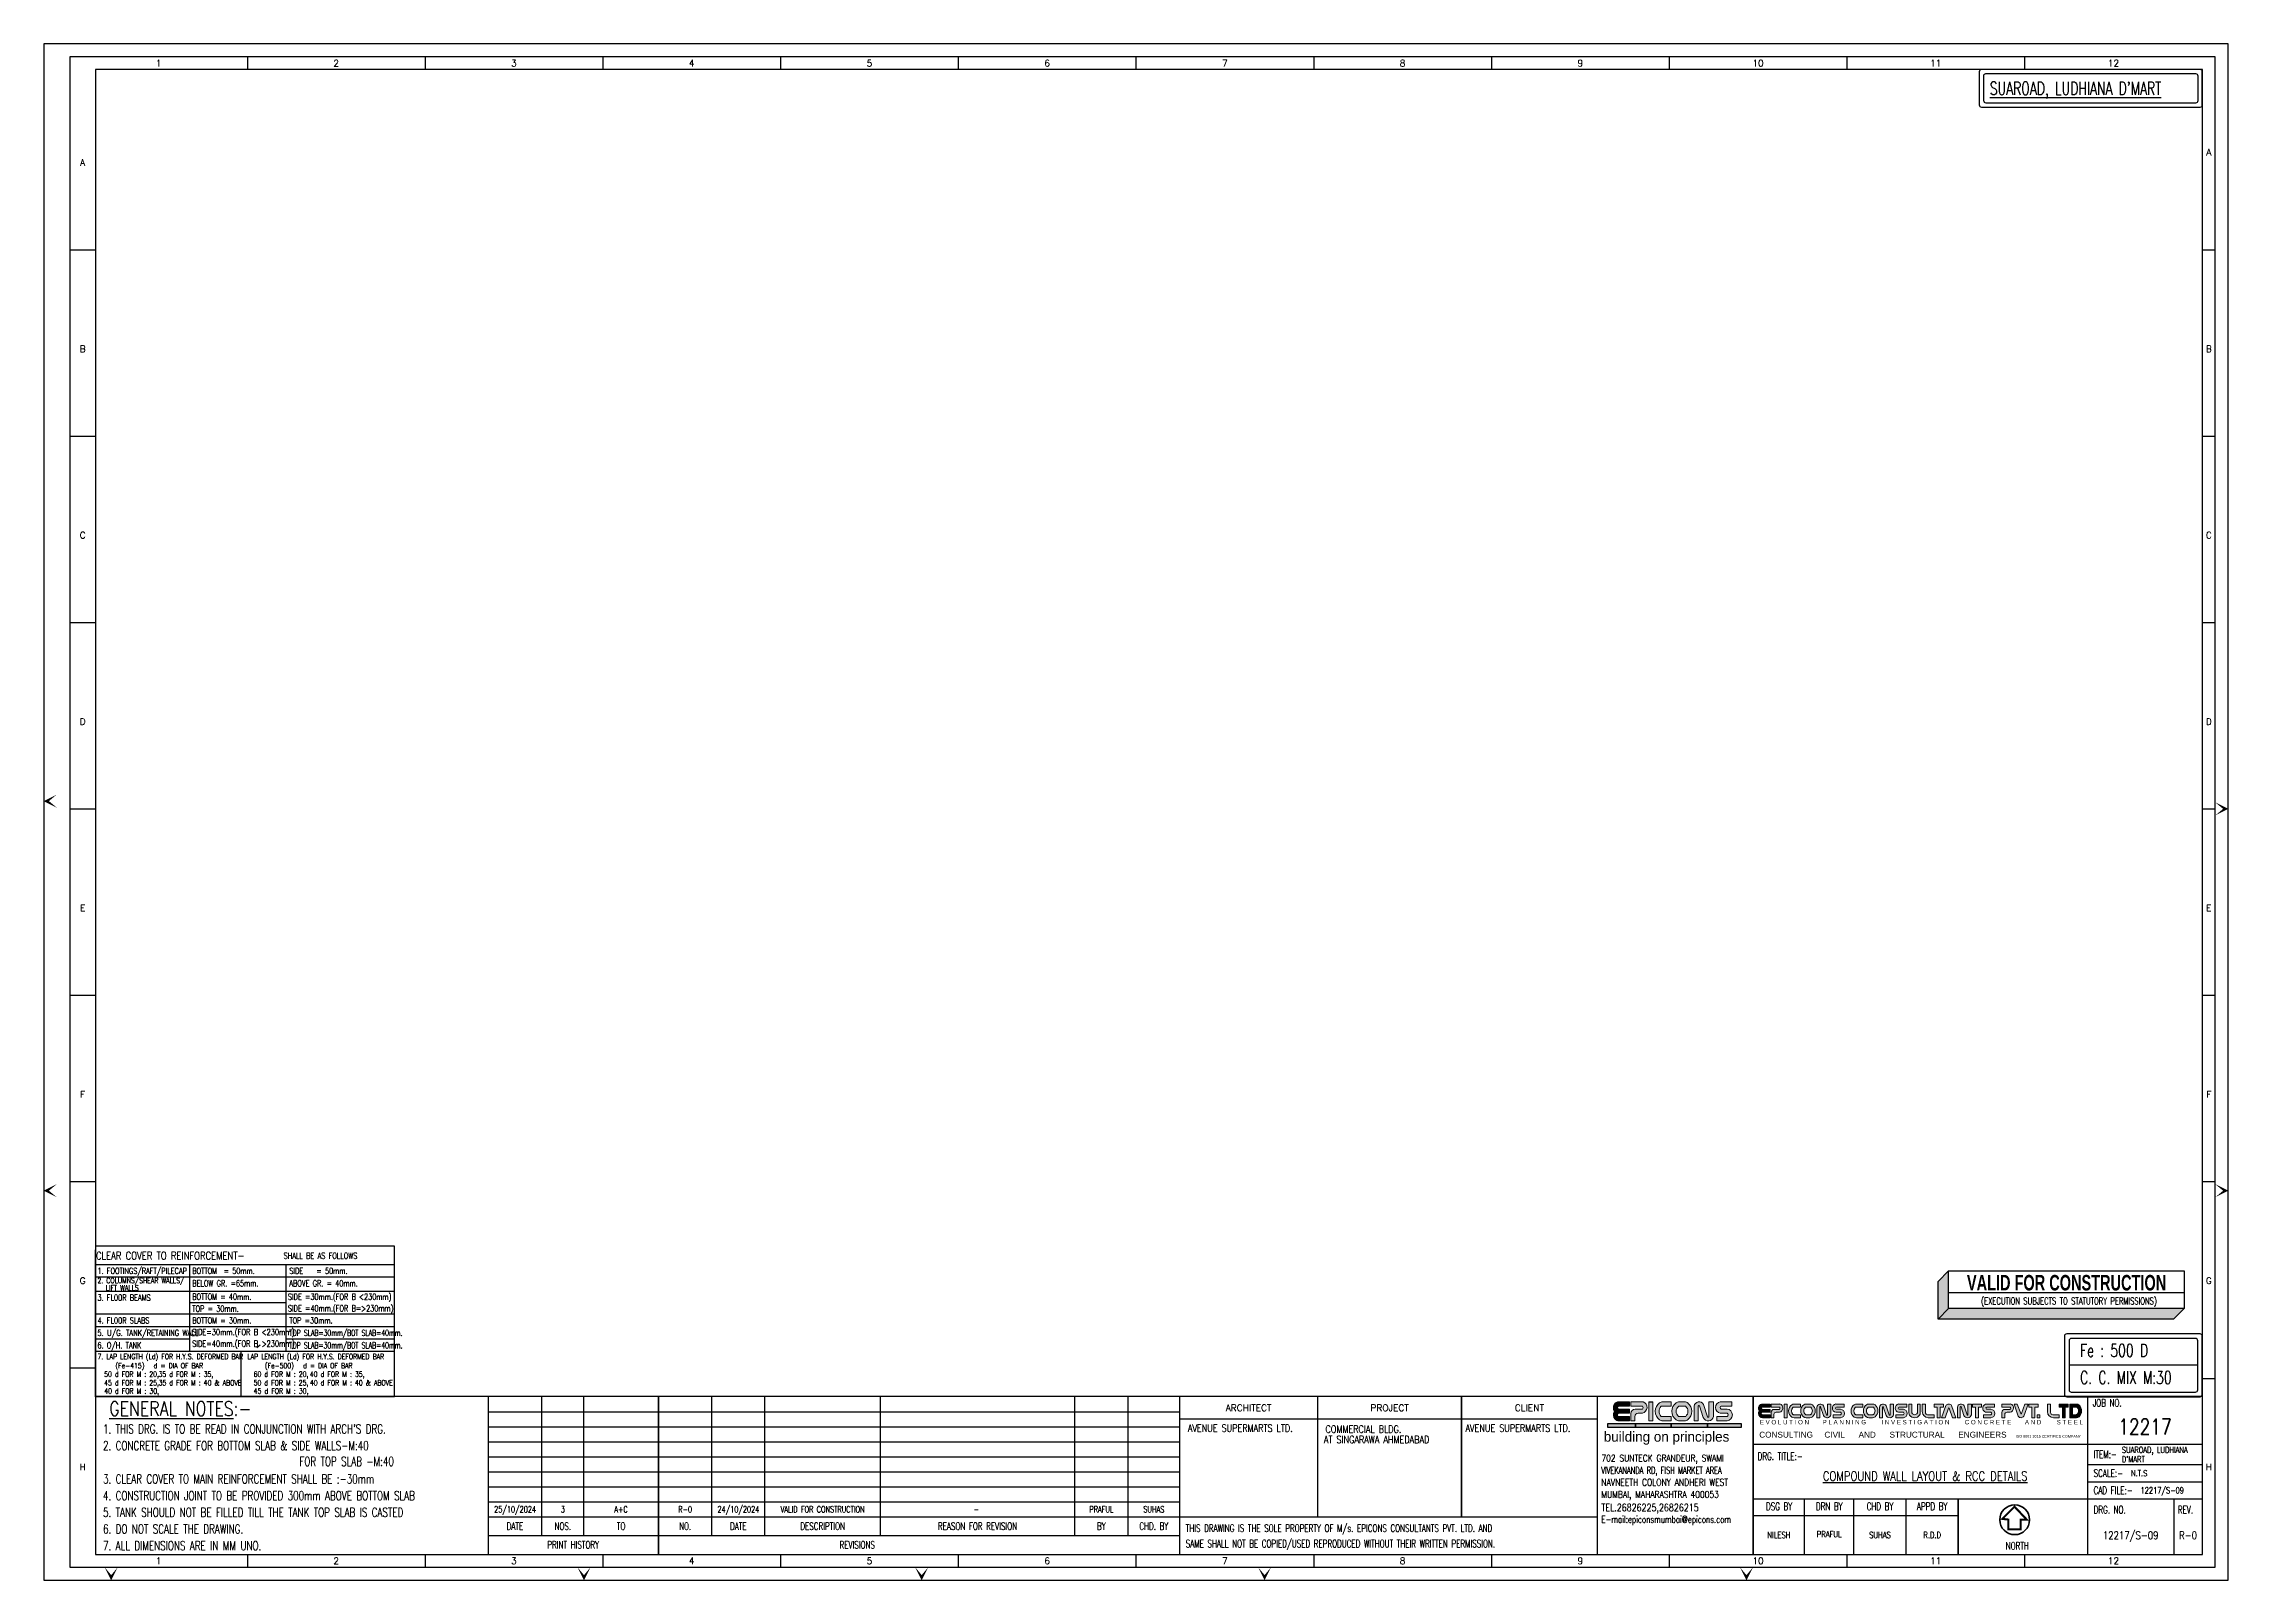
# Model space of a CAD drawing. Extents: x 345615 to 1272425, y -526289 to -156124.
# Drawn here: x 1020604 to 1115643, y -249818 to -182961 of the extents above; entities that cross this region are included whole.
import ezdxf
from ezdxf.enums import TextEntityAlignment as Align

# ---------------------------------------------------------------- set-up
doc = ezdxf.new("R2010")
doc.units = 0
doc.header["$LTSCALE"] = 500
doc.header["$MEASUREMENT"] = 0
doc.layers.add('00 ECPL LOGO', color=250, linetype='Continuous', lineweight=20)
for name, color, linetype in [('DIM1', 5, 'Continuous'), ('note t', 2, 'Continuous'), ('notes', 1, 'Continuous'), ('PNA', 10, 'Continuous'), ('S-BEAM NO', 3, 'Continuous'), ('S-TEXT', 2, 'Continuous'), ('S-TEXT-1', 4, 'Continuous'), ('S-TITIL', 6, 'Continuous'), ('SCH-LINE', 7, 'Continuous'), ('SCHEDULE LINE-1', 7, 'Continuous'), ('SHEET', 7, 'Continuous'), ('TEXT', 4, 'Continuous'), ('TEXT (SHEET)', 4, 'Continuous'), ('TEXT1', 2, 'Continuous'), ('TITLE', 4, 'Continuous')]:
    doc.layers.add(name, color=color, linetype=linetype)
doc.styles.add('D', font='simplex.shx', dxfattribs={"height": 200})
doc.styles.add('ROMANS', font='simplex.shx', dxfattribs={"width": 0.8, "height": 275, "bigfont": 'bigfont.shx'})
doc.styles.add('SEC. TEXT', font='arial.ttf', dxfattribs={"height": 180})
doc.styles.add('style2', font='GOTHICB.TTF')
doc.styles.add('VA_ROOM_TEXT', font='GOTHIC.TTF')

# ---------------------------------------------------------------- blocks, each defined once
blk = doc.blocks.new('FOLDER')
at = {"layer": 'PNA'}
for points in [[(-1250, 2500), (0, 0), (0, 1000)], [(1250, 2500), (0, 0), (0, 1000)]]:
    blk.add_solid(points, dxfattribs=at)
blk = doc.blocks.new('zw$C05B')
at = {"layer": '00 ECPL LOGO'}
h = blk.add_hatch(color=152, dxfattribs=at)
h.dxf.hatch_style = 1
h.paths.add_polyline_path([(60067, 6599), (60067, 6762), (59662, 6762, 0.261636), (59491, 6666, 0.285841), (59494, 6406, 0.344902), (59523, 6103, 0.204992), (59668, 6042), (60067, 6042), (60067, 6201), (59678, 6201, -1), (59668, 6330), (60067, 6330), (60067, 6477), (59678, 6477, -1), (59675, 6599)])
h = blk.add_hatch(color=152, dxfattribs=at)
h.dxf.hatch_style = 1
h.paths.add_polyline_path([(60580, 6762), (60121, 6762), (60121, 6599), (60558, 6599, -0.440545), (60558, 6477), (60280, 6477, 0.414214), (60121, 6317), (60121, 6042), (60270, 6042), (60270, 6211, -0.414214), (60390, 6330), (60558, 6330, 0.757811)])
h.paths.add_polyline_path([(60953, 6762), (60797, 6762), (60797, 6042), (60953, 6042)])
h.paths.add_polyline_path([(61651, 6762), (61322, 6762, 0.154275), (61207, 6725, 0.519672), (61207, 6078, 0.154275), (61322, 6042), (61651, 6042), (61651, 6201), (61287, 6201, -0.210356), (61258, 6214, -0.388707), (61258, 6586, -0.210356), (61287, 6599), (61651, 6599)])
h.paths.add_polyline_path([(62156, 6762), (61952, 6762, 0.159018), (61835, 6723, 0.507969), (61835, 6080, 0.159018), (61952, 6042), (62156, 6042, 0.173791), (62283, 6087, 0.472311), (62283, 6716, 0.173791)])
h.paths.add_polyline_path([(62170, 6599, -0.185052), (62196, 6589, -0.445894), (62196, 6212, -0.185052), (62170, 6201), (61944, 6201, -0.185052), (61917, 6212, -0.445894), (61917, 6589, -0.185052), (61944, 6599)], flags=16)
h.paths.add_polyline_path([(62869, 6664, 0.723435), (62518, 6599), (62518, 6042), (62673, 6042), (62673, 6599, -0.723435), (62713, 6615), (62860, 6167, 0.724077), (63253, 6202), (63253, 6762), (63074, 6762), (63074, 6204, -0.755661), (63026, 6188)])
h.paths.add_polyline_path([(63939, 6762), (63507, 6762, 0.823713), (63507, 6327), (63762, 6327, -0.713272), (63762, 6201), (63374, 6201), (63374, 6042), (63762, 6042, 0.900309), (63762, 6488), (63538, 6488, -0.746931), (63538, 6599), (63939, 6599)])
h = blk.add_hatch(color=7, dxfattribs=at)
h.dxf.hatch_style = 1
h.paths.add_polyline_path([(65393, 6562), (65393, 6679), (65099, 6679, 0.261636), (64976, 6610, 0.285841), (64977, 6422, 0.344902), (64999, 6203, 0.204992), (65103, 6158), (65393, 6158), (65393, 6274), (65110, 6274, -1), (65104, 6367), (65393, 6367), (65393, 6473), (65110, 6473, -1), (65109, 6562)])
h = blk.add_hatch(color=7, dxfattribs=at)
h.dxf.hatch_style = 1
h.paths.add_polyline_path([(65763, 6679), (65431, 6679), (65431, 6562), (65747, 6562, -0.440545), (65747, 6473), (65547, 6473, 0.414214), (65431, 6358), (65431, 6158), (65539, 6158), (65539, 6281, -0.414214), (65626, 6367), (65747, 6367, 0.757811)])
h.paths.add_polyline_path([(66033, 6679), (65920, 6679), (65920, 6158), (66033, 6158)])
h.paths.add_polyline_path([(66538, 6679), (66300, 6679, 0.154275), (66217, 6653, 0.519672), (66217, 6185, 0.154275), (66300, 6158), (66538, 6158), (66538, 6274), (66275, 6274, -0.210356), (66253, 6283, -0.388707), (66253, 6552, -0.210356), (66275, 6562), (66538, 6562)])
h.paths.add_polyline_path([(66903, 6679), (66756, 6679, 0.159018), (66671, 6651, 0.507969), (66671, 6186, 0.159018), (66756, 6158), (66903, 6158, 0.173791), (66995, 6191, 0.472311), (66995, 6646, 0.173791)])
h.paths.add_polyline_path([(66913, 6562, -0.185052), (66932, 6554, -0.445894), (66932, 6281, -0.185052), (66913, 6274), (66750, 6274, -0.185052), (66730, 6281, -0.445894), (66730, 6554, -0.185052), (66750, 6562)], flags=16)
h.paths.add_polyline_path([(67419, 6609, 0.723435), (67165, 6562), (67165, 6158), (67277, 6158), (67277, 6562, -0.723435), (67306, 6573), (67412, 6249, 0.724077), (67697, 6274), (67697, 6679), (67568, 6679), (67568, 6276, -0.755661), (67533, 6264)])
h.paths.add_polyline_path([(68193, 6679), (67880, 6679, 0.823713), (67880, 6365), (68065, 6365, -0.713272), (68065, 6274), (67784, 6274), (67784, 6158), (68065, 6158, 0.900309), (68065, 6482), (67903, 6482, -0.746931), (67903, 6562), (68193, 6562)])
h = blk.add_hatch(color=7, dxfattribs=at)
h.dxf.hatch_style = 1
h.paths.add_polyline_path([(68904, 6679), (68666, 6679, 0.154275), (68582, 6653, 0.519672), (68582, 6185, 0.154275), (68666, 6158), (68904, 6158), (68904, 6274), (68641, 6274, -0.210932), (68619, 6284, -0.385278), (68618, 6552, -0.212895), (68640, 6562), (68904, 6562)])
h.paths.add_polyline_path([(69369, 6646, 0.173792), (69277, 6679), (69130, 6679, 0.159018), (69044, 6651, 0.507969), (69044, 6186, 0.159018), (69130, 6158), (69277, 6158, 0.173792), (69369, 6191, 0.472311)])
h.paths.add_polyline_path([(69287, 6562, -0.185053), (69306, 6554, -0.445893), (69306, 6281, -0.185053), (69287, 6274), (69123, 6274, -0.185053), (69104, 6281, -0.445893), (69104, 6554, -0.185053), (69123, 6562)], flags=16)
h.paths.add_polyline_path([(69536, 6562), (69536, 6158), (69649, 6158), (69649, 6562, -0.436861), (69665, 6579, -0.319738), (69678, 6569), (69784, 6249, 0.724077), (70068, 6274), (70068, 6679), (69939, 6679), (69939, 6276, -0.755661), (69904, 6264), (69791, 6609, 0.723435)])
h.paths.add_polyline_path([(70569, 6679), (70256, 6679, 0.823713), (70256, 6365), (70440, 6365, -0.713272), (70440, 6274), (70160, 6274), (70160, 6158), (70440, 6158, 0.900309), (70440, 6482), (70278, 6482, -0.746931), (70278, 6562), (70569, 6562)])
h.paths.add_polyline_path([(70762, 6679), (70650, 6679), (70650, 6339, 0.160106), (70678, 6253, 0.505303), (71054, 6253, 0.160106), (71082, 6339), (71082, 6679), (70973, 6679), (70973, 6340, -0.621318), (70762, 6340)])
h.paths.add_polyline_path([(71273, 6679), (71155, 6679), (71155, 6390, 0.414214), (71386, 6158), (71605, 6158), (71605, 6274), (71360, 6274, -0.414214), (71273, 6361)])
h.paths.add_polyline_path([(71962, 6679), (71605, 6679), (71605, 6564), (71721, 6564), (71721, 6158), (71834, 6158), (71834, 6564), (71962, 6564)])
h.paths.add_polyline_path([(72268, 6625, 0.539211), (72055, 6618), (71889, 6158), (72020, 6158), (72144, 6520, -0.708617), (72171, 6520), (72301, 6158), (72426, 6158)])
h.paths.add_polyline_path([(72740, 6609, 0.723435), (72485, 6562), (72485, 6158), (72598, 6158), (72598, 6562, -0.723435), (72626, 6573), (72733, 6249, 0.724077), (73017, 6274), (73017, 6679), (72888, 6679), (72888, 6276, -0.755661), (72853, 6264)])
h.paths.add_polyline_path([(73404, 6679), (73063, 6679), (73063, 6564), (73179, 6564), (73179, 6158), (73292, 6158), (73292, 6564), (73404, 6564)])
h.paths.add_polyline_path([(73888, 6679), (73597, 6679, 0.157568), (73512, 6652, 0.511532), (73512, 6392, 0.157569), (73597, 6365), (73759, 6365, -0.713272), (73759, 6274), (73479, 6274), (73479, 6158), (73759, 6158, 0.900308), (73759, 6482), (73604, 6482), (73598, 6482, -0.722204), (73598, 6564), (73888, 6564)])
h = blk.add_hatch(color=7, dxfattribs=at)
h.dxf.hatch_style = 1
h.paths.add_polyline_path([(74504, 6679), (74171, 6679), (74171, 6562), (74474, 6562, -0.270444), (74499, 6547, -0.26297), (74499, 6488, -0.270444), (74474, 6473), (74287, 6473, 0.414214), (74171, 6358), (74171, 6158), (74279, 6158), (74279, 6281, -0.414214), (74366, 6367), (74487, 6367, 0.757811)])
h.paths.add_polyline_path([(74757, 6679), (74632, 6679), (74790, 6212, 0.539211), (75003, 6219), (75169, 6679), (75038, 6679), (74914, 6318, -0.708617), (74887, 6318)])
h.paths.add_polyline_path([(75547, 6679), (75190, 6679), (75190, 6564), (75306, 6564), (75306, 6158), (75419, 6158), (75419, 6564), (75547, 6564)])
h.paths.add_polyline_path([(76014, 6679), (75896, 6679), (75896, 6390, 0.414214), (76127, 6158), (76346, 6158), (76346, 6274), (76101, 6274, -0.414214), (76014, 6361)])
h.paths.add_polyline_path([(75610, 6274), (75504, 6274), (75504, 6158), (75610, 6158)])
h = blk.add_hatch(color=7, dxfattribs=at)
h.dxf.hatch_style = 1
h.paths.add_polyline_path([(76346, 6679), (76346, 6564), (76462, 6564), (76462, 6158), (76575, 6158), (76575, 6564), (76687, 6564), (76687, 6679)])
h.paths.add_polyline_path([(76743, 6679), (76743, 6158), (76998, 6158, 0.189446), (77096, 6197, 0.435754), (77096, 6641, 0.189446), (76998, 6679)])
h.paths.add_polyline_path([(77001, 6564, -0.519112), (77001, 6274), (76853, 6274), (76853, 6564)], flags=16)
at = {"layer": 'S-TEXT'}
h = blk.add_hatch(color=142, dxfattribs=at)
h.dxf.hatch_style = 1
h.paths.add_polyline_path([(59243, 5936), (59243, 5785), (60298, 5785), (60298, 5936)])
h = blk.add_hatch(color=9, dxfattribs=at)
h.dxf.hatch_style = 1
h.paths.add_polyline_path([(60298, 5936), (61646, 5936), (61646, 5785), (60298, 5785)])
h = blk.add_hatch(color=142, dxfattribs=at)
h.dxf.hatch_style = 1
h.paths.add_polyline_path([(61646, 5785), (63027, 5785), (63027, 5936), (61646, 5936)])
h = blk.add_hatch(color=4, dxfattribs=at)
h.dxf.hatch_style = 1
h.paths.add_polyline_path([(63027, 5936), (63027, 5785), (64294, 5785), (64294, 5936)])
at = {"color": 1}
for p, q in [((81765, 6957), (1968, 6957)), ((64768, 5157), (81765, 5157)), ((64768, 3083), (81765, 3083)), ((16829, 2405), (43026, 2405)), ((16829, 1697), (43026, 1697)), ((64768, 2451), (72522, 2451))]:
    blk.add_line(p, q, dxfattribs=at)
for p, q in [((18873, 1697), (18873, 6957)), ((20456, 1697), (20456, 6957)), ((25309, 1697), (25309, 6957)), ((27319, 1697), (27319, 6957)), ((31691, 1697), (31691, 6957)), ((39052, 1697), (39052, 6957)), ((41075, 1697), (41075, 6957)), ((72522, 984), (72522, 3083))]:
    blk.add_line(p, q)
at = {"color": 5, "linetype": 'ByBlock', "lineweight": -2}
for p, q in [((16841, 6388), (43026, 6388)), ((16841, 5819), (43026, 5819)), ((16841, 5250), (43026, 5250)), ((16841, 4681), (43026, 4681)), ((77437, 4383), (81765, 4383)), ((16841, 4112), (43026, 4112)), ((16841, 3543), (43026, 3543)), ((77437, 3733), (81765, 3733)), ((16841, 2974), (43026, 2974)), ((66701, 984), (66701, 3083)), ((68567, 984), (68567, 3083)), ((70544, 984), (70544, 3083)), ((80682, 3083), (80682, 984))]:
    blk.add_line(p, q, dxfattribs=at)
at = {"flags": 128}
blk.add_lwpolyline([(0, 0), (82749, 0), (82749, 58210), (0, 58210)], close=True, dxfattribs=at)
at = {"color": 1, "const_width": 56.6}
for points in [[(16841, 997), (16841, 6957)], [(23286, 997), (23286, 6957)], [(43026, 984), (43026, 6957)], [(48258, 2400), (48258, 6957)], [(53706, 2400), (53706, 6957)], [(58846, 984), (58846, 6957)], [(64754, 984), (64754, 6957)], [(77419, 984), (77419, 6957)], [(43026, 6111), (58846, 6111)], [(72522, 984), (72522, 3083)], [(43026, 2400), (58846, 2400)]]:
    blk.add_lwpolyline(points, dxfattribs=at)
at = {"layer": '00 ECPL LOGO', "color": 7}
for p, q in [((60067, 6762), (59662, 6762)), ((60580, 6762), (60121, 6762)), ((60797, 6762), (60953, 6762)), ((60797, 6762), (60797, 6042)), ((60953, 6762), (60953, 6042)), ((61322, 6762), (61651, 6762)), ((61651, 6599), (61651, 6762)), ((61952, 6762), (62156, 6762)), ((62869, 6664), (63026, 6188)), ((63074, 6762), (63253, 6762)), ((63253, 6762), (63074, 6762)), ((63074, 6762), (63074, 6201)), ((63253, 6762), (63253, 6201)), ((63507, 6762), (63939, 6762)), ((63939, 6762), (63507, 6762)), ((63939, 6599), (63939, 6762)), ((65393, 6679), (65099, 6679)), ((65393, 6562), (65393, 6679)), ((65763, 6679), (65431, 6679)), ((65431, 6679), (65431, 6562)), ((65920, 6679), (66033, 6679)), ((65920, 6679), (65920, 6158)), ((66033, 6679), (66033, 6158)), ((66300, 6679), (66538, 6679)), ((66538, 6562), (66538, 6679)), ((66756, 6679), (66903, 6679)), ((67568, 6679), (67697, 6679)), ((67697, 6679), (67568, 6679)), ((67568, 6679), (67568, 6274)), ((67697, 6679), (67697, 6274)), ((67880, 6679), (68193, 6679)), ((68193, 6679), (67880, 6679)), ((68193, 6562), (68193, 6679)), ((68904, 6679), (68666, 6679)), ((68904, 6562), (68904, 6679)), ((69130, 6679), (69277, 6679)), ((69939, 6679), (70068, 6679)), ((69939, 6679), (70068, 6679)), ((70068, 6679), (69939, 6679)), ((69939, 6679), (69939, 6274)), ((70068, 6679), (70068, 6274)), ((70256, 6679), (70569, 6679)), ((70256, 6679), (70569, 6679)), ((70569, 6679), (70256, 6679)), ((70569, 6562), (70569, 6679)), ((70650, 6679), (70762, 6679)), ((70762, 6679), (70650, 6679)), ((70650, 6679), (70650, 6339)), ((70762, 6679), (70762, 6340)), ((70973, 6679), (71082, 6679)), ((71082, 6679), (70973, 6679)), ((70973, 6679), (70973, 6340)), ((71082, 6679), (71082, 6339)), ((71155, 6679), (71273, 6679)), ((71273, 6679), (71155, 6679)), ((71155, 6390), (71155, 6679)), ((71273, 6361), (71273, 6679)), ((71605, 6679), (71962, 6679)), ((71962, 6679), (71605, 6679)), ((71605, 6679), (71605, 6564)), ((71962, 6679), (71962, 6564)), ((72426, 6158), (72268, 6625)), ((72888, 6679), (73017, 6679)), ((72888, 6679), (73017, 6679)), ((73017, 6679), (72888, 6679)), ((72888, 6679), (73017, 6679)), ((72888, 6679), (72888, 6274)), ((73017, 6679), (73017, 6274)), ((73063, 6679), (73404, 6679)), ((73404, 6679), (73063, 6679)), ((73063, 6679), (73404, 6679)), ((73063, 6679), (73404, 6679)), ((73404, 6679), (73063, 6679)), ((73063, 6679), (73063, 6564)), ((73404, 6679), (73404, 6564)), ((73575, 6679), (73888, 6679)), ((73575, 6679), (73888, 6679)), ((73888, 6679), (73597, 6679)), ((73888, 6562), (73888, 6679)), ((74504, 6679), (74171, 6679)), ((74171, 6679), (74171, 6562)), ((74757, 6679), (74632, 6679)), ((74757, 6679), (74632, 6679)), ((74632, 6679), (74790, 6212)), ((74757, 6679), (74887, 6318)), ((75038, 6679), (74914, 6318)), ((75169, 6679), (75003, 6219)), ((75169, 6679), (75038, 6679)), ((75096, 6679), (75038, 6679)), ((75169, 6679), (75038, 6679)), ((75190, 6679), (75547, 6679)), ((75547, 6679), (75190, 6679)), ((75190, 6679), (75547, 6679)), ((75190, 6679), (75547, 6679)), ((75190, 6679), (75547, 6679)), ((75190, 6679), (75190, 6564)), ((75547, 6679), (75547, 6564)), ((75896, 6679), (76014, 6679)), ((76014, 6679), (75896, 6679)), ((75896, 6390), (75896, 6679)), ((76014, 6361), (76014, 6679)), ((76346, 6679), (76687, 6679)), ((76687, 6679), (76346, 6679)), ((76346, 6679), (76346, 6564)), ((76687, 6679), (76687, 6564)), ((76743, 6679), (76998, 6679)), ((76743, 6679), (76743, 6158)), ((59668, 6330), (60067, 6330)), ((60067, 6201), (59668, 6201)), ((59668, 6042), (60067, 6042)), ((59678, 6599), (60067, 6599)), ((60067, 6477), (59678, 6477)), ((60067, 6330), (60067, 6477)), ((60067, 6042), (60067, 6201)), ((60121, 6317), (60121, 6042)), ((60121, 6042), (60270, 6042)), ((60270, 6211), (60270, 6042)), ((60558, 6477), (60280, 6477)), ((60390, 6330), (60558, 6330)), ((60797, 6042), (60953, 6042)), ((61287, 6599), (61651, 6599)), ((61287, 6201), (61651, 6201)), ((61322, 6042), (61651, 6042)), ((61651, 6042), (61651, 6201)), ((61944, 6599), (62170, 6599)), ((61944, 6201), (62170, 6201)), ((62156, 6042), (61952, 6042)), ((62518, 6599), (62518, 6042)), ((62518, 6042), (62673, 6042)), ((62673, 6599), (62673, 6042)), ((62713, 6615), (62860, 6167)), ((63043, 6042), (63074, 6042)), ((63074, 6043), (63074, 6042)), ((63253, 6599), (63253, 6599)), ((63253, 6201), (63253, 6201)), ((63374, 6042), (63374, 6201)), ((63374, 6201), (63762, 6201)), ((63374, 6042), (63762, 6042)), ((63374, 6042), (63762, 6042)), ((63762, 6327), (63507, 6327)), ((63538, 6599), (63939, 6599)), ((63762, 6488), (63538, 6488)), ((65103, 6158), (65393, 6158)), ((65104, 6367), (65393, 6367)), ((65393, 6274), (65104, 6274)), ((65110, 6562), (65393, 6562)), ((65393, 6473), (65110, 6473)), ((65393, 6367), (65393, 6473)), ((65393, 6158), (65393, 6274)), ((65747, 6562), (65431, 6562)), ((65431, 6358), (65431, 6158)), ((65431, 6158), (65539, 6158)), ((65539, 6281), (65539, 6158)), ((65747, 6473), (65547, 6473)), ((65626, 6367), (65747, 6367)), ((65920, 6158), (66033, 6158)), ((66275, 6562), (66538, 6562)), ((66275, 6274), (66538, 6274)), ((66300, 6158), (66538, 6158)), ((66538, 6158), (66538, 6274)), ((66750, 6562), (66913, 6562)), ((66750, 6274), (66913, 6274)), ((66903, 6158), (66756, 6158)), ((67165, 6562), (67165, 6158)), ((67165, 6158), (67277, 6158)), ((67277, 6562), (67277, 6158)), ((67306, 6573), (67412, 6249)), ((67419, 6609), (67533, 6264)), ((67545, 6158), (67568, 6158)), ((67568, 6159), (67568, 6158)), ((67697, 6562), (67697, 6562)), ((67697, 6274), (67697, 6274)), ((67784, 6158), (67784, 6274)), ((67784, 6274), (68065, 6274)), ((67784, 6158), (68065, 6158)), ((67784, 6158), (68065, 6158)), ((68065, 6365), (67880, 6365)), ((67903, 6562), (68193, 6562)), ((68065, 6482), (67903, 6482)), ((68640, 6562), (68904, 6562)), ((68641, 6274), (68904, 6274)), ((68666, 6158), (68904, 6158)), ((68904, 6158), (68904, 6274)), ((69123, 6562), (69287, 6562)), ((69123, 6274), (69287, 6274)), ((69130, 6158), (69277, 6158)), ((69536, 6562), (69536, 6158)), ((69536, 6158), (69649, 6158)), ((69536, 6158), (69649, 6158)), ((69536, 6158), (69649, 6158)), ((69649, 6562), (69649, 6158)), ((69678, 6569), (69784, 6249)), ((69791, 6609), (69904, 6264)), ((70068, 6562), (70068, 6562)), ((70160, 6158), (70160, 6274)), ((70160, 6274), (70440, 6274)), ((70160, 6274), (70440, 6274)), ((70160, 6158), (70440, 6158)), ((70160, 6158), (70440, 6158)), ((70160, 6158), (70440, 6158)), ((70440, 6365), (70256, 6365)), ((70278, 6562), (70569, 6562)), ((70440, 6482), (70278, 6482)), ((71360, 6274), (71605, 6274)), ((71386, 6158), (71605, 6158)), ((71386, 6158), (71605, 6158)), ((71605, 6564), (71721, 6564)), ((71605, 6274), (71605, 6158)), ((71721, 6158), (71721, 6564)), ((71721, 6158), (71834, 6158)), ((71721, 6158), (71834, 6158)), ((71834, 6158), (71834, 6564)), ((71834, 6564), (71962, 6564)), ((71889, 6158), (72055, 6618)), ((71889, 6158), (72020, 6158)), ((71962, 6158), (72020, 6158)), ((72020, 6158), (72144, 6520)), ((72301, 6158), (72171, 6520)), ((72301, 6158), (72426, 6158)), ((72301, 6158), (72426, 6158)), ((72485, 6562), (72485, 6158)), ((72485, 6158), (72598, 6158)), ((72485, 6158), (72598, 6158)), ((72485, 6158), (72598, 6158)), ((72598, 6562), (72598, 6158)), ((72626, 6573), (72733, 6249)), ((72740, 6609), (72853, 6264)), ((73017, 6562), (73017, 6562)), ((73017, 6274), (73017, 6274)), ((73063, 6564), (73179, 6564)), ((73063, 6564), (73179, 6564)), ((73179, 6158), (73179, 6564)), ((73179, 6158), (73292, 6158)), ((73179, 6158), (73292, 6158)), ((73179, 6158), (73292, 6158)), ((73179, 6158), (73292, 6158)), ((73292, 6158), (73292, 6564)), ((73292, 6564), (73404, 6564)), ((73292, 6564), (73404, 6564)), ((73479, 6158), (73479, 6274)), ((73479, 6274), (73759, 6274)), ((73479, 6274), (73759, 6274)), ((73479, 6274), (73759, 6274)), ((73479, 6158), (73759, 6158)), ((73479, 6158), (73759, 6158)), ((73479, 6158), (73759, 6158)), ((73479, 6158), (73759, 6158)), ((73479, 6158), (73759, 6158)), ((73759, 6365), (73575, 6365)), ((73597, 6365), (73747, 6365)), ((73598, 6564), (73888, 6564)), ((73759, 6482), (73598, 6482)), ((73604, 6482), (73759, 6482)), ((74474, 6562), (74171, 6562)), ((74171, 6358), (74171, 6158)), ((74171, 6158), (74279, 6158)), ((74279, 6281), (74279, 6158)), ((74474, 6473), (74287, 6473)), ((74366, 6367), (74487, 6367)), ((75190, 6564), (75306, 6564)), ((75190, 6564), (75306, 6564)), ((75306, 6158), (75306, 6564)), ((75306, 6158), (75419, 6158)), ((75306, 6158), (75419, 6158)), ((75306, 6158), (75419, 6158)), ((75419, 6158), (75419, 6564)), ((75419, 6564), (75547, 6564)), ((75419, 6564), (75547, 6564)), ((76101, 6274), (76346, 6274)), ((76127, 6158), (76346, 6158)), ((76127, 6158), (76346, 6158)), ((76346, 6564), (76462, 6564)), ((76462, 6564), (76346, 6564)), ((76346, 6274), (76346, 6158)), ((76462, 6158), (76462, 6564)), ((76462, 6158), (76575, 6158)), ((76462, 6158), (76575, 6158)), ((76462, 6158), (76575, 6158)), ((76462, 6158), (76575, 6158)), ((76479, 6158), (76575, 6158)), ((76479, 6158), (76575, 6158)), ((76479, 6158), (76575, 6158)), ((76479, 6158), (76575, 6158)), ((76575, 6158), (76575, 6564)), ((76575, 6564), (76687, 6564)), ((76575, 6564), (76687, 6564)), ((76687, 6564), (76575, 6564)), ((76743, 6158), (76998, 6158)), ((76853, 6564), (76853, 6274)), ((76853, 6564), (76991, 6564)), ((76853, 6274), (76991, 6274))]:
    blk.add_line(p, q, dxfattribs=at)
for points in [[(59662, 6762), (60067, 6762), (60067, 6599)], [(60558, 6599), (60121, 6599), (60121, 6762), (60580, 6762)], [(61322, 6762), (61651, 6762)], [(61952, 6762), (62156, 6762)], [(63074, 6762), (63253, 6762)], [(63507, 6762), (63939, 6762)]]:
    blk.add_lwpolyline(points, dxfattribs=at)
blk.add_lwpolyline([(75504, 6274), (75610, 6274), (75610, 6158), (75504, 6158)], close=True, dxfattribs=at)
for centre, radius, start, end in [((59701, 6538), 246, 148.64797, 212.45631), ((59662, 6562), 200, 90, 148.64797), ((60508, 6549), 224, 282.71879, 71.3398), ((61434, 6402), 395, 125.08074, 234.91926), ((61322, 6562), 200, 90, 125.08074), ((62069, 6402), 398, 126.14172, 233.85828), ((61952, 6562), 200, 90, 126.14172), ((62156, 6562), 200, 50.56378, 90), ((62024, 6402), 407, 309.43622, 50.56378), ((62704, 6574), 188, 28.74999, 172.28311), ((62695, 6600), 22.3, 40.01913, 183.55226), ((63549, 6544), 221, 101.04253, 258.95747), ((65099, 6535), 144, 90, 148.64797), ((65711, 6526), 162, 282.71879, 71.3398), ((66381, 6419), 286, 125.08074, 234.91926), ((66300, 6535), 144, 90, 125.08074), ((66841, 6419), 288, 126.14172, 233.85828), ((66756, 6535), 144, 90, 126.14172), ((66903, 6535), 144, 50.56378, 90), ((66808, 6419), 295, 309.43622, 50.56378), ((67300, 6543), 136, 28.74999, 172.28311), ((67911, 6522), 160, 101.04253, 258.95747), ((68747, 6419), 286, 125.08074, 234.91926), ((68666, 6535), 144, 90, 125.08074), ((69214, 6419), 288, 126.14172, 233.85828), ((69130, 6535), 144, 90, 126.14172), ((69277, 6535), 144, 50.56378, 90), ((69181, 6419), 295, 309.43622, 50.56378), ((69671, 6543), 136, 28.74999, 172.28311), ((70287, 6522), 160, 101.04253, 258.95747), ((72164, 6552), 127, 35.16598, 148.50219), ((72620, 6543), 136, 28.74999, 172.28311), ((73606, 6522), 160, 125.81796, 234.18198), ((73597, 6535), 144, 90, 125.81796), ((74452, 6526), 162, 282.71879, 71.3398), ((76998, 6535), 144, 47.09074, 90), ((76890, 6419), 303, 312.90926, 47.09074), ((59701, 6273), 246, 147.54369, 223.66124), ((59668, 6241), 200, 223.66124, 270), ((59673, 6266), 64.6, 94.02421, 265.97579), ((59676, 6538), 60.9, 88.76368, 271.23632), ((60280, 6317), 160, 90, 180), ((60390, 6211), 120, 90, 180), ((60502, 6538), 82.5, 312.44874, 47.55126), ((61461, 6400), 275, 137.51709, 222.48291), ((61322, 6241), 200, 234.91926, 270), ((61287, 6559), 40, 90, 137.51709), ((61287, 6241), 40, 222.48291, 270), ((62086, 6400), 253, 131.93642, 228.06358), ((61952, 6241), 200, 233.85828, 270), ((61944, 6559), 40, 90, 131.93642), ((61944, 6241), 40, 228.06358, 270), ((62156, 6241), 200, 270, 309.43622), ((62170, 6559), 40, 48.06358, 90), ((62170, 6241), 40, 270, 311.93642), ((62027, 6400), 253, 311.93642, 48.06358), ((63051, 6249), 208, 203.2219, 346.75502), ((63048, 6203), 26.2, 214.07961, 357.61273), ((63554, 6544), 57.7, 106.48558, 253.51442), ((63738, 6265), 225, 276.00604, 83.99396), ((63740, 6264), 66.3, 289.00161, 70.99839), ((65128, 6517), 178, 148.64797, 212.45631), ((65128, 6326), 178, 147.54369, 223.66124), ((65103, 6303), 144, 223.66124, 270), ((65107, 6321), 46.7, 94.02421, 265.97579), ((65109, 6518), 44.1, 88.76368, 271.23632), ((65547, 6358), 116, 90, 180), ((65626, 6281), 86.7, 90, 180), ((65707, 6518), 59.7, 312.44874, 47.55126), ((66400, 6418), 199, 137.51709, 222.48291), ((66300, 6303), 144, 234.91926, 270), ((66275, 6533), 28.9, 90, 137.51709), ((66275, 6303), 28.9, 222.48291, 270), ((66853, 6418), 183, 131.93642, 228.06358), ((66756, 6303), 144, 233.85828, 270), ((66750, 6533), 28.9, 90, 131.93642), ((66750, 6303), 28.9, 228.06358, 270), ((66903, 6303), 144, 270, 309.43622), ((66913, 6533), 28.9, 48.06358, 90), ((66913, 6303), 28.9, 270, 311.93642), ((66810, 6418), 183, 311.93642, 48.06358), ((67293, 6563), 16.2, 40.01913, 183.55226), ((67550, 6308), 150, 203.2219, 346.75502), ((67549, 6275), 19, 214.07961, 357.61273), ((67915, 6522), 41.7, 106.48558, 253.51442), ((68048, 6320), 162, 276.00604, 83.99396), ((68049, 6319), 48, 289.00161, 70.99839), ((68767, 6418), 200, 138.07412, 222.35635), ((68666, 6303), 144, 234.91926, 270), ((68640, 6533), 28.9, 90, 138.07412), ((68641, 6303), 28.9, 222.35635, 270), ((69227, 6418), 183, 131.93642, 228.06358), ((69130, 6303), 144, 233.85828, 270), ((69123, 6533), 28.9, 90, 131.93642), ((69123, 6303), 28.9, 228.06358, 270), ((69277, 6303), 144, 270, 309.43622), ((69287, 6533), 28.9, 48.06358, 90), ((69287, 6303), 28.9, 270, 311.93642), ((69184, 6418), 183, 311.93642, 48.06358), ((69665, 6563), 16.2, 89.15773, 183.55226), ((69665, 6564), 14.4, 18.23344, 89.15773), ((69922, 6308), 150, 203.2219, 346.85165), ((69920, 6275), 19, 214.07961, 357.61273), ((70290, 6522), 41.7, 106.48558, 253.51442), ((70423, 6320), 162, 276.00604, 83.99396), ((70425, 6319), 48, 289.00161, 70.99839), ((70794, 6339), 144, 180, 216.38482), ((70866, 6392), 233, 216.38482, 323.61518), ((70868, 6392), 118, 206.29314, 333.70686), ((70938, 6339), 144, 323.61518, 0), ((71386, 6390), 231, 180, 270), ((71360, 6361), 86.7, 180, 270), ((72158, 6515), 14.4, 19.76646, 161.05459), ((72614, 6563), 16.2, 40.01913, 183.55226), ((72871, 6308), 150, 203.2219, 346.75502), ((72869, 6275), 19, 214.07961, 357.61273), ((73597, 6509), 144, 234.18198, 270), ((73611, 6523), 43.6, 108.32609, 238.19572), ((73604, 6510), 28.9, 238.19572, 270), ((73742, 6320), 162, 276.00604, 83.99396), ((73744, 6319), 48, 289.00161, 70.99839), ((74287, 6358), 116, 90, 180), ((74366, 6281), 86.7, 90, 180), ((74474, 6533), 28.9, 29.46718, 90), ((74474, 6502), 28.9, 270, 330.53282), ((74447, 6518), 59.7, 330.53282, 29.46718), ((74894, 6286), 127, 215.16598, 328.50219), ((74900, 6323), 14.4, 199.76646, 341.05459), ((76127, 6390), 231, 180, 270), ((76101, 6361), 86.7, 180, 270), ((76991, 6535), 28.9, 51.48158, 90), ((76991, 6303), 28.9, 270, 308.51842), ((76998, 6303), 144, 270, 312.90926), ((76899, 6419), 177, 308.51842, 51.48158)]:
    blk.add_arc(centre, radius, start, end, dxfattribs=at)
at = {"layer": 'PNA'}
for p, q in [((7716, 57718), (7716, 57226)), ((14447, 57718), (14447, 57226)), ((21179, 57718), (21179, 57226)), ((27911, 57718), (27911, 57226)), ((34643, 57718), (34643, 57226)), ((41374, 57718), (41374, 57226)), ((48106, 57718), (48106, 57226)), ((54838, 57718), (54838, 57226)), ((61569, 57718), (61569, 57226)), ((68301, 57718), (68301, 57226)), ((75033, 57718), (75033, 57226)), ((984, 50402), (1968, 50402)), ((81765, 50402), (82257, 50402)), ((984, 43342), (1968, 43342)), ((81765, 43342), (82257, 43342)), ((984, 36282), (1968, 36282)), ((81765, 36282), (82257, 36282)), ((984, 29223), (1968, 29223)), ((81765, 29223), (82257, 29223)), ((984, 22163), (1968, 22163)), ((81765, 22163), (82257, 22163)), ((984, 15103), (1968, 15103)), ((81765, 15103), (82257, 15103)), ((984, 8044), (1968, 8044)), ((81765, 7650), (82257, 7650)), ((7716, 984), (7716, 492)), ((14447, 984), (14447, 492)), ((21179, 984), (21179, 492)), ((27911, 984), (27911, 492)), ((34643, 984), (34643, 492)), ((41374, 984), (41374, 492)), ((48106, 984), (48106, 492)), ((54838, 984), (54838, 492)), ((61569, 984), (61569, 492)), ((68301, 984), (68301, 492)), ((75033, 984), (75033, 492))]:
    blk.add_line(p, q, dxfattribs=at)
at = {"layer": 'PNA', "color": 1}
for points in [[(984, 492), (82257, 492), (82257, 57718), (984, 57718)], [(1968, 984), (81765, 984), (81765, 57226), (1968, 57226)]]:
    blk.add_lwpolyline(points, close=True, dxfattribs=at)
at = {"layer": 'S-TEXT'}
blk.add_lwpolyline([(60797, 6762), (60953, 6762)], dxfattribs=at)
at = {"layer": 'S-TEXT', "color": 7}
for points in [[(59243, 5936), (60298, 5936), (60298, 5785), (59243, 5785)], [(60298, 5936), (61646, 5936), (61646, 5785), (60298, 5785)], [(61646, 5936), (63027, 5936), (63027, 5785), (61646, 5785)], [(63027, 5936), (64294, 5936), (64294, 5785), (63027, 5785)]]:
    blk.add_lwpolyline(points, close=True, dxfattribs=at)
at = {"layer": 'PNA', "xscale": 0.1967862005670764, "yscale": 0.1967862005670764, "zscale": 0.1967862005670764}
for p, rotation in [((0, 29518), 270), ((82749, 29223), 90), ((0, 14759), 270), ((82749, 14759), 90)]:
    blk.add_blockref('FOLDER', p, dxfattribs=dict(at, rotation=rotation))
at = {"layer": 'PNA', "xscale": 0.1967862009743818, "yscale": 0.1967862009743818, "zscale": 0.1967862009743818}
for p in [(2558, 0), (20466, 0), (33257, 0), (46245, 0), (64497, 0)]:
    blk.add_blockref('FOLDER', p, dxfattribs=at)
at = {"layer": '00 ECPL LOGO', "color": 152, "style": 'VA_ROOM_TEXT'}
blk.add_text('building on principles', height=380.83, dxfattribs=at).set_placement((59092, 5251))
at = {"layer": '00 ECPL LOGO', "color": 7, "attachment_point": 1, "style": 'SEC. TEXT'}
for s, insert, char_height, width in [('E V O L U T I O N        P L A N N I N G         I N V E S T I G A T I O N         C O N C R E T E        A N D         S T E E L', (65003, 6075), 166.72, 495161.4), ('CONSULTING     CIVIL      AND      STRUCTURAL      ENGINEERS', (64982, 5628), 222.29, 551024.84), ('ISO 9001-2015 CERTIFIED COMPANY', (74697, 5503), 100.03, 482697.67)]:
    blk.add_mtext(s, dxfattribs=dict(at, insert=insert, char_height=char_height, width=width))
at = {"layer": 'PNA', "style": 'ROMANS'}
for s, p in [('1', (4351, 57472)), ('2', (11082, 57472)), ('3', (17814, 57472)), ('4', (24546, 57472)), ('5', (31278, 57472)), ('6', (38009, 57472)), ('7', (44741, 57472)), ('8', (51473, 57472)), ('9', (58204, 57472)), ('10', (64936, 57472)), ('11', (71668, 57472)), ('12', (78400, 57472)), ('A', (1476, 53709)), ('A', (82011, 54102)), ('B', (1476, 46649)), ('B', (82011, 46649)), ('C', (1476, 39589)), ('C', (82011, 39589)), ('D', (1476, 32529)), ('D', (82011, 32529)), ('E', (1476, 25470)), ('E', (82011, 25470)), ('F', (1476, 18410)), ('F', (82011, 18410)), ('G', (1476, 11350)), ('G', (82011, 11350)), ('H', (1476, 4291)), ('H', (82011, 4291)), ('1', (4351, 738)), ('2', (11082, 738)), ('3', (17814, 738)), ('4', (24546, 738)), ('5', (31278, 738)), ('6', (38009, 738)), ('7', (44741, 738)), ('8', (51473, 738)), ('9', (58204, 738)), ('10', (64936, 738)), ('11', (71668, 738)), ('12', (78400, 738))]:
    blk.add_text(s, height=246, dxfattribs=at).set_placement(p, align=Align.MIDDLE)
at = {"layer": 'S-TEXT-1', "style": 'ROMANS'}
for s, height, width, p in [('VIVEKANANDA RD, FISH MARKET AREA', 261.2, 0.7, (59002, 4038, 10)), ('702 SUNTECK GRANDEUR, SWAMI ', 261.2, 0.8, (59002, 4497, 10)), ('NAVNEETH COLONY ANDHERI WEST', 261.2, 0.8, (59002, 3579, 10)), ('MUMBAI, MAHARASHTRA 400053', 261.2, 0.8, (59002, 3121, 10)), ('TEL.26826225,26826215', 274.17, 0.8, (59002, 2619, 10)), ('E-mail:epiconsmumbai@epicons.com', 261.2, 0.75, (59002, 2182, 10))]:
    blk.add_text(s, height=height, dxfattribs=dict(at, width=width)).set_placement(p)
at = {"layer": 'TEXT (SHEET)', "color": 2, "style": 'ROMANS'}
for s, p in [('ARCHITECT', (45642, 6534)), ('PROJECT', (50982, 6534)), ('CLIENT', (56276, 6534))]:
    blk.add_text(s, height=249.9, dxfattribs=at).set_placement(p, align=Align.MIDDLE_CENTER)
at = {"layer": 'TEXT (SHEET)', "color": 4, "style": 'ROMANS', "width": 0.7}
for s, height, p in [('JOB NO.', 283.1, (77611, 6579)), ('THIS DRAWING IS THE SOLE PROPERTY OF M/s. EPICONS CONSULTANTS PVT. LTD. AND', 283.06, (43259, 1832)), ('SAME SHALL NOT BE COPIED/USED REPRODUCED WITHOUT THEIR WRITTEN PERMISSION.', 283.06, (43259, 1247)), ('NORTH', 283.1, (74318, 1166))]:
    blk.add_text(s, height=height, dxfattribs=at).set_placement(p)
for s, height, p in [('DRG. TITLE:-', 283.06, (64920, 4699)), ('SCALE:-', 283.1, (77648, 4058)), ('ITEM:-', 283.1, (77648, 4770)), ('CAD FILE:-', 283.1, (77648, 3408)), ('DRG. NO. ', 283.1, (77648, 2675)), ('REV.', 283.1, (80838, 2675))]:
    blk.add_text(s, height=height, dxfattribs=at).set_placement(p, align=Align.MIDDLE_LEFT)
for s, height, p in [('DSG BY', 283.1, (65735, 2802)), ('DRN BY', 283.1, (67634, 2802)), ('CHD BY', 283.1, (69556, 2802)), ('APPD BY', 283.1, (71533, 2802)), ('DATE', 283.1, (17851, 2051)), ('NOS.', 283.1, (19664, 2051)), ('TO', 283.1, (21871, 2051)), ('NO.', 283.1, (24298, 2051)), ('DATE', 283.1, (26314, 2051)), ('DESCRIPTION', 283.06, (29505, 2051)), ('REASON FOR REVISION', 283.06, (35371, 2051)), ('BY', 283.1, (40063, 2051)), ('CHD. BY', 283.1, (42050, 2051)), ('PRINT HISTORY', 283.06, (20058, 1347)), ('REVISIONS', 283.1, (30815, 1341))]:
    blk.add_text(s, height=height, dxfattribs=at).set_placement(p, align=Align.MIDDLE_CENTER)
blk = doc.blocks.new('VFC')
at = {"linetype": 'Continuous'}
for points in [[(0, 0), (308, 308), (308, 1401), (0, 1093)], [(6830, 1), (7136, 307), (308, 308), (0, 0)]]:
    blk.add_hatch(color=253, dxfattribs=at).paths.add_polyline_path(points)
at = {"color": 1}
for p, q in [((308, 1401), (0, 1093)), ((308, 308), (0, 0)), ((7136, 308), (6829, 0))]:
    blk.add_line(p, q, dxfattribs=at)
blk.add_lwpolyline([(308, 1401), (7136, 1401), (7136, 308), (308, 308)], close=True, dxfattribs=at)
blk.add_lwpolyline([(6829, 0), (0, 0), (0, 1093)], dxfattribs=at)
at = {"layer": 'SCH-LINE', "color": 252}
blk.add_line((7136, 758), (308, 758), dxfattribs=at)
at = {"layer": 'S-TEXT', "style": 'ROMANS', "width": 0.7}
blk.add_text('(EXECUTION SUBJECTS TO STATUTORY PERMISSIONS)', height=205.23, dxfattribs=at).set_placement((3799, 526), align=Align.MIDDLE_CENTER)
at = {"layer": 'S-TITIL', "style": 'style2', "width": 0.7}
blk.add_text('VALID FOR CONSTRUCTION', height=450, dxfattribs=at).set_placement((3729, 1054), align=Align.MIDDLE_CENTER)

msp = doc.modelspace()

# ---------------------------------------------------------------- linework, layer by layer
at = {"layer": 'DIM1', "color": 7}
msp.add_line((1022863.698, -241827.652), (1022863.698, -235437.367), dxfattribs=at)
at = {"layer": 'notes', "color": 4}
msp.add_line((1029878.723, -239692.408), (1030015.699, -239565.918), dxfattribs=at)
at = {"layer": 'SCHEDULE LINE-1', "color": 2}
msp.add_line((1114313.146, -240460.74), (1108713.146, -240460.74), dxfattribs=at)
for points in [[(1104805.362, -184185.219), (1104805.362, -185622.719, 0.414213562), (1104899.112, -185716.469), (1114419.396, -185716.469, 0.414213562), (1114513.146, -185622.719), (1114513.146, -184185.219, 0.414213562), (1114419.396, -184091.469), (1104899.112, -184091.469, 0.414213562)], [(1104992.862, -184372.719), (1104992.862, -185428.969, 0.414213562), (1105092.862, -185528.969), (1114231.896, -185528.969, 0.414213562), (1114325.646, -185435.219), (1114325.646, -184372.719, 0.414213562), (1114231.896, -184278.969), (1105086.612, -184278.969, 0.414213562)], [(1114413.146, -239093.829), (1108613.146, -239093.829, 0.414213562), (1108513.146, -239193.829), (1108513.146, -241727.652, 0.414213562), (1108613.146, -241827.652), (1114413.146, -241827.652, 0.414213562), (1114513.146, -241727.652), (1114513.146, -239193.829, 0.414213562)], [(1114213.146, -239293.829), (1108813.146, -239293.829, 0.414213562), (1108713.146, -239393.829), (1108713.146, -241527.652, 0.414213562), (1108813.146, -241627.652), (1114213.146, -241627.652, 0.414213562), (1114313.146, -241527.652), (1114313.146, -239393.829, 0.414213562)]]:
    msp.add_lwpolyline(points, format="xyb", close=True, dxfattribs=at)
at = {"layer": 'TEXT1', "color": 5}
for p, q in [((1035868.007, -236624.627), (1022863.698, -236624.627)), ((1035868.007, -237246.058), (1022863.698, -237246.058)), ((1035868.007, -237246.058), (1022863.698, -237246.058)), ((1035868.007, -238242.81), (1022863.698, -238242.81)), ((1031154.017, -237744.434), (1026968.163, -237744.434)), ((1035868.007, -238782.205), (1022863.698, -238782.205)), ((1035868.007, -238782.205), (1022863.698, -238782.205)), ((1026968.163, -239321.599), (1022863.698, -239321.599)), ((1035868.007, -239321.599), (1031154.017, -239321.599)), ((1035868.007, -239860.993), (1022863.698, -239860.993))]:
    msp.add_line(p, q, dxfattribs=at)
at = {"layer": 'TITLE', "color": 0}
for p, q in [((1035868.007, -236085.233), (1022863.698, -236085.233)), ((1026968.163, -239860.993), (1026968.163, -236085.233)), ((1031154.017, -239860.993), (1031154.017, -236085.233)), ((1029197.859, -241827.422), (1029197.859, -239860.993))]:
    msp.add_line(p, q, dxfattribs=at)
msp.add_lwpolyline([(1035868.007, -235285.202), (1022863.698, -235285.202), (1022863.698, -241827.192), (1035868.007, -241827.192)], close=True, dxfattribs=at)
at = {"layer": 'TITLE', "color": 1, "const_width": 90.707}
msp.add_lwpolyline([(1106342.215, -246613.261), (1105810.727, -247144.749), (1106073.803, -247175.685), (1106073.803, -247603.481), (1106610.627, -247603.481), (1106610.627, -247175.685), (1106873.703, -247175.685)], close=True, dxfattribs=at)
at = {"layer": 'TITLE', "lineweight": 35}
msp.add_circle((1106349.69, -247182.751), 648.039, dxfattribs=at)

# ---------------------------------------------------------------- block references
at = {"layer": 'S-BEAM NO', "xscale": 1.5, "yscale": 1.5, "zscale": 1.5}
msp.add_blockref('VFC', (1103014.006, -238450.491), dxfattribs=at)
at = {"layer": 'SHEET', "xscale": 1.148535329229629, "yscale": 1.148535329229629, "zscale": 1.148535329229629}
msp.add_blockref('zw$C05B', (1020603.538, -249817.732), dxfattribs=at)

# ---------------------------------------------------------------- texts
at = {"layer": 'note t', "style": 'D', "width": 0.8}
msp.add_text(' CLEAR COVER TO REINFORCEMENT- ', height=335.77534, dxfattribs=at).set_placement((1022696.145, -235862.015))
at = {"layer": 'notes', "color": 4, "style": 'ROMANS', "width": 0.7}
for s, height, p in [('SHALL BE AS FOLLOWS', 267.09402, (1031041.23, -235829.489)), ('45 d FOR M : 25,', 228.93773, (1023233.044, -241339.201, -173055.925)), ('50 d FOR M : 20,', 228.93773, (1023234.178, -240964.122, -173055.925)), ('35 d FOR M : 35,', 228.93773, (1025597.366, -240966.052, -173055.925)), ('35 d FOR M : 40 & ABOVE', 228.93773, (1025601.889, -241336.983, -173055.925)), ('50 d FOR M : 25,', 228.93773, (1029735.199, -241339.201, -173055.925)), ('60 d FOR M : 20,', 228.93773, (1029736.333, -240964.122, -173055.925)), ('40 d FOR M : 35,', 228.93773, (1032179.043, -240966.052, -173055.925)), ('40 d FOR M : 40 & ABOVE', 228.93773, (1032183.566, -241336.983, -173055.925)), ('40 d FOR M : 30,', 228.93773, (1023237.842, -241697.205, -173055.925)), ('45 d FOR M : 30,', 228.93773, (1029739.997, -241697.205, -173055.925))]:
    msp.add_text(s, height=height, dxfattribs=at).set_placement(p)
at = {"layer": 'notes', "color": 4, "style": 'ROMANS'}
for s, height, width, p in [('2. COLUMNS/SHEAR WALLS/', 228.93773, 0.7, (1022941.29, -236775.277)), ('1. FOOTINGS/RAFT/PILECAP', 267.09402, 0.7, (1022941.29, -236354.93)), ('BOTTOM  = 50mm.', 267.09402, 0.7, (1027068.79, -236354.93)), ('SIDE    = 50mm.', 267.09402, 0.7, (1031291.503, -236354.93)), ('3. FL00R BEAMS ', 267.09402, 0.7, (1022941.29, -237515.755)), ('LIFT WALLS', 228.9377, 0.7, (1023303.012, -237092.737)), ('BELOW GR. =65mm.', 267.09402, 0.7, (1027068.79, -236894.324)), ('BOTTOM = 40mm.', 267.09402, 0.7, (1027068.79, -237479.697)), ('SIDE =30mm.(FOR B <230mm)', 267.09402, 0.7, (1031227.294, -237481.033)), ('ABOVE GR. = 40mm.', 267.09402, 0.7, (1031291.503, -236894.324)), ('4. FL00R SLABS ', 267.09402, 0.7, (1022941.29, -238512.507)), ('TOP = 30mm.', 267.09402, 0.7, (1027068.79, -237997.724)), ('BOTTOM = 30mm.', 267.09402, 0.7, (1027068.79, -238512.507)), ('SIDE =40mm.(FOR B=>230mm)', 267.09402, 0.7, (1031227.294, -237984.56)), ('TOP =30mm.', 267.094, 0.7, (1031291.503, -238512.507)), ('5. U/G. TANK/RETAINING WALL', 267.09402, 0.65, (1022941.29, -239051.902)), ('6. O/H. TANK', 267.09402, 0.7, (1022941.29, -239591.296)), ('SIDE=30mm.(FOR B <230mm)', 267.09402, 0.65, (1027062.303, -239017.18)), ('SIDE=40mm.(FOR B >230mm)', 267.09402, 0.65, (1027062.303, -239520.707)), ('TOP SLAB=30mm/BOT SLAB=40mm.', 267.09402, 0.6, (1031291.503, -239051.902)), ('TOP SLAB=30mm/BOT SLAB=40mm.', 267.09402, 0.6, (1031291.503, -239591.296)), ('7. LAP LENGTH (Ld) FOR H.Y.S. DEFORMED BAR', 228.93773, 0.7, (1022941.29, -240082.995)), ('(Fe-415)   d = DIA OF BAR', 228.93773, 0.7, (1023727.615, -240479.821)), ('LAP LENGTH (Ld) FOR H.Y.S. DEFORMED BAR', 228.93773, 0.7, (1029465.101, -240082.995)), ('(Fe-500)   d = DIA OF BAR', 228.93773, 0.7, (1030229.769, -240479.821))]:
    msp.add_text(s, height=height, dxfattribs=dict(at, width=width)).set_placement(p, align=Align.MIDDLE_LEFT)
at = {"layer": 'S-TEXT', "style": 'ROMANS', "width": 0.8}
for s, height, p in [('AVENUE SUPERMARTS LTD.', 319.95834, (1070379.438, -243194.557)), ('COMMERCIAL BLDG.', 319.95834, (1076367.669, -243241.232, -0.183)), ('AVENUE SUPERMARTS LTD.', 319.95834, (1082456.312, -243194.557)), ('AT SINGARAWA AHMEDABAD', 319.95834, (1076297.386, -243695.155, -0.183)), ('SUAROAD, LUDHIANA', 264.86478, (1111011.98, -244143.918)), ("D'MART", 264.8648, (1111011.98, -244550.669)), ('N.T.S', 264.8648, (1111411.727, -245157.192)), ('12217/S-09', 264.8648, (1111824.578, -245903.468))]:
    msp.add_text(s, height=height, dxfattribs=at).set_placement(p, align=Align.MIDDLE_LEFT)
for s, height, p in [('NILESH', 270.6281, (1096093.959, -247845.388)), ('PRAFUL', 270.6281, (1098283.675, -247810.141)), ('SUHAS', 270.6281, (1100490.746, -247845.388)), ('R.D.D', 270.6281, (1102761.97, -247845.388)), ('12217/S-09', 338.8906, (1111395.757, -247858.818, -120.54)), ('R-0', 338.8906, (1113891.207, -247858.818))]:
    msp.add_text(s, height=height, dxfattribs=at).set_placement(p, align=Align.MIDDLE_CENTER)
at = {"layer": 'S-TEXT-1', "linetype": 'Continuous', "style": 'ROMANS', "width": 0.7}
for s, p in [("1. THIS DRG. IS TO BE READ IN CONJUNCTION WITH ARCH'S DRG.", (1023184.359, -243231.638)), ('2. CONCRETE GRADE FOR BOTTOM SLAB & SIDE WALLS-M:40', (1023184.359, -243957.101)), ('FOR TOP SLAB -M:40', (1031726.281, -244645.356)), ('3. CLEAR COVER TO MAIN REINFORCEMENT SHALL BE :-30mm', (1023184.359, -245408.026)), ('4. CONSTRUCTION JOINT TO BE PROVIDED 300mm ABOVE BOTTOM SLAB', (1023184.359, -246133.488)), ('5. TANK SHOULD NOT BE FILLED TILL THE TANK TOP SLAB IS CASTED', (1023184.359, -246858.951)), ('6. DO NOT SCALE THE DRAWING.', (1023184.359, -247584.413)), ('7. ALL DIMENSIONS ARE IN MM UNO. ', (1023184.359, -248309.875))]:
    msp.add_text(s, height=398.453, dxfattribs=at).set_placement(p, align=Align.MIDDLE_LEFT)
at = {"layer": 'S-TITIL', "style": 'ROMANS', "width": 0.8}
msp.add_text('%%UGENERAL NOTES%%U:-', height=626.14043, dxfattribs=at).set_placement((1023455.921, -242344.699, -130.346), align=Align.MIDDLE_LEFT)
at = {"layer": 'S-TITIL', "color": 1, "style": 'ROMANS', "width": 0.8}
for s, height, p in [('12217', 677.7811, (1112018.035, -243134.236)), ('%%UCOMPOUND WALL LAYOUT & RCC DETAILS', 398.453, (1102455.807, -245283.211))]:
    msp.add_text(s, height=height, dxfattribs=at).set_placement(p, align=Align.MIDDLE_CENTER)
at = {"layer": 'TEXT', "color": 2, "style": 'ROMANS', "width": 0.7}
for s, height, p in [('25/10/2024', 282.4471, (1041112.44, -246729.164)), ('3', 282.447, (1043188.526, -246729.164)), ('A+C', 282.4471, (1045723.26, -246729.164)), ('R-0', 282.4471, (1048510.537, -246729.164)), ('24/10/2024', 282.4471, (1050826.315, -246729.164)), ('VALID FOR CONSTRUCTION', 282.44713, (1054491.11, -246729.164)), ('-', 282.447, (1061183.333, -246729.164)), ('PRAFUL', 282.4471, (1066617.362, -246729.164)), ('SUHAS', 282.4471, (1068899.605, -246729.164))]:
    msp.add_text(s, height=height, dxfattribs=at).set_placement(p, align=Align.MIDDLE_CENTER)
at = {"layer": 'TITLE', "style": 'ROMANS', "width": 0.7}
for s, p in [("%%USUAROAD, LUDHIANA D'MART", (1105268.597, -184903.969)), ('Fe : 500 D', (1109194.613, -239817.745)), ('C. C. MIX M:30', (1109194.613, -240993.504))]:
    msp.add_text(s, height=562.5, dxfattribs=at).set_placement(p, align=Align.MIDDLE_LEFT)

doc.saveas('drawing.dxf')
